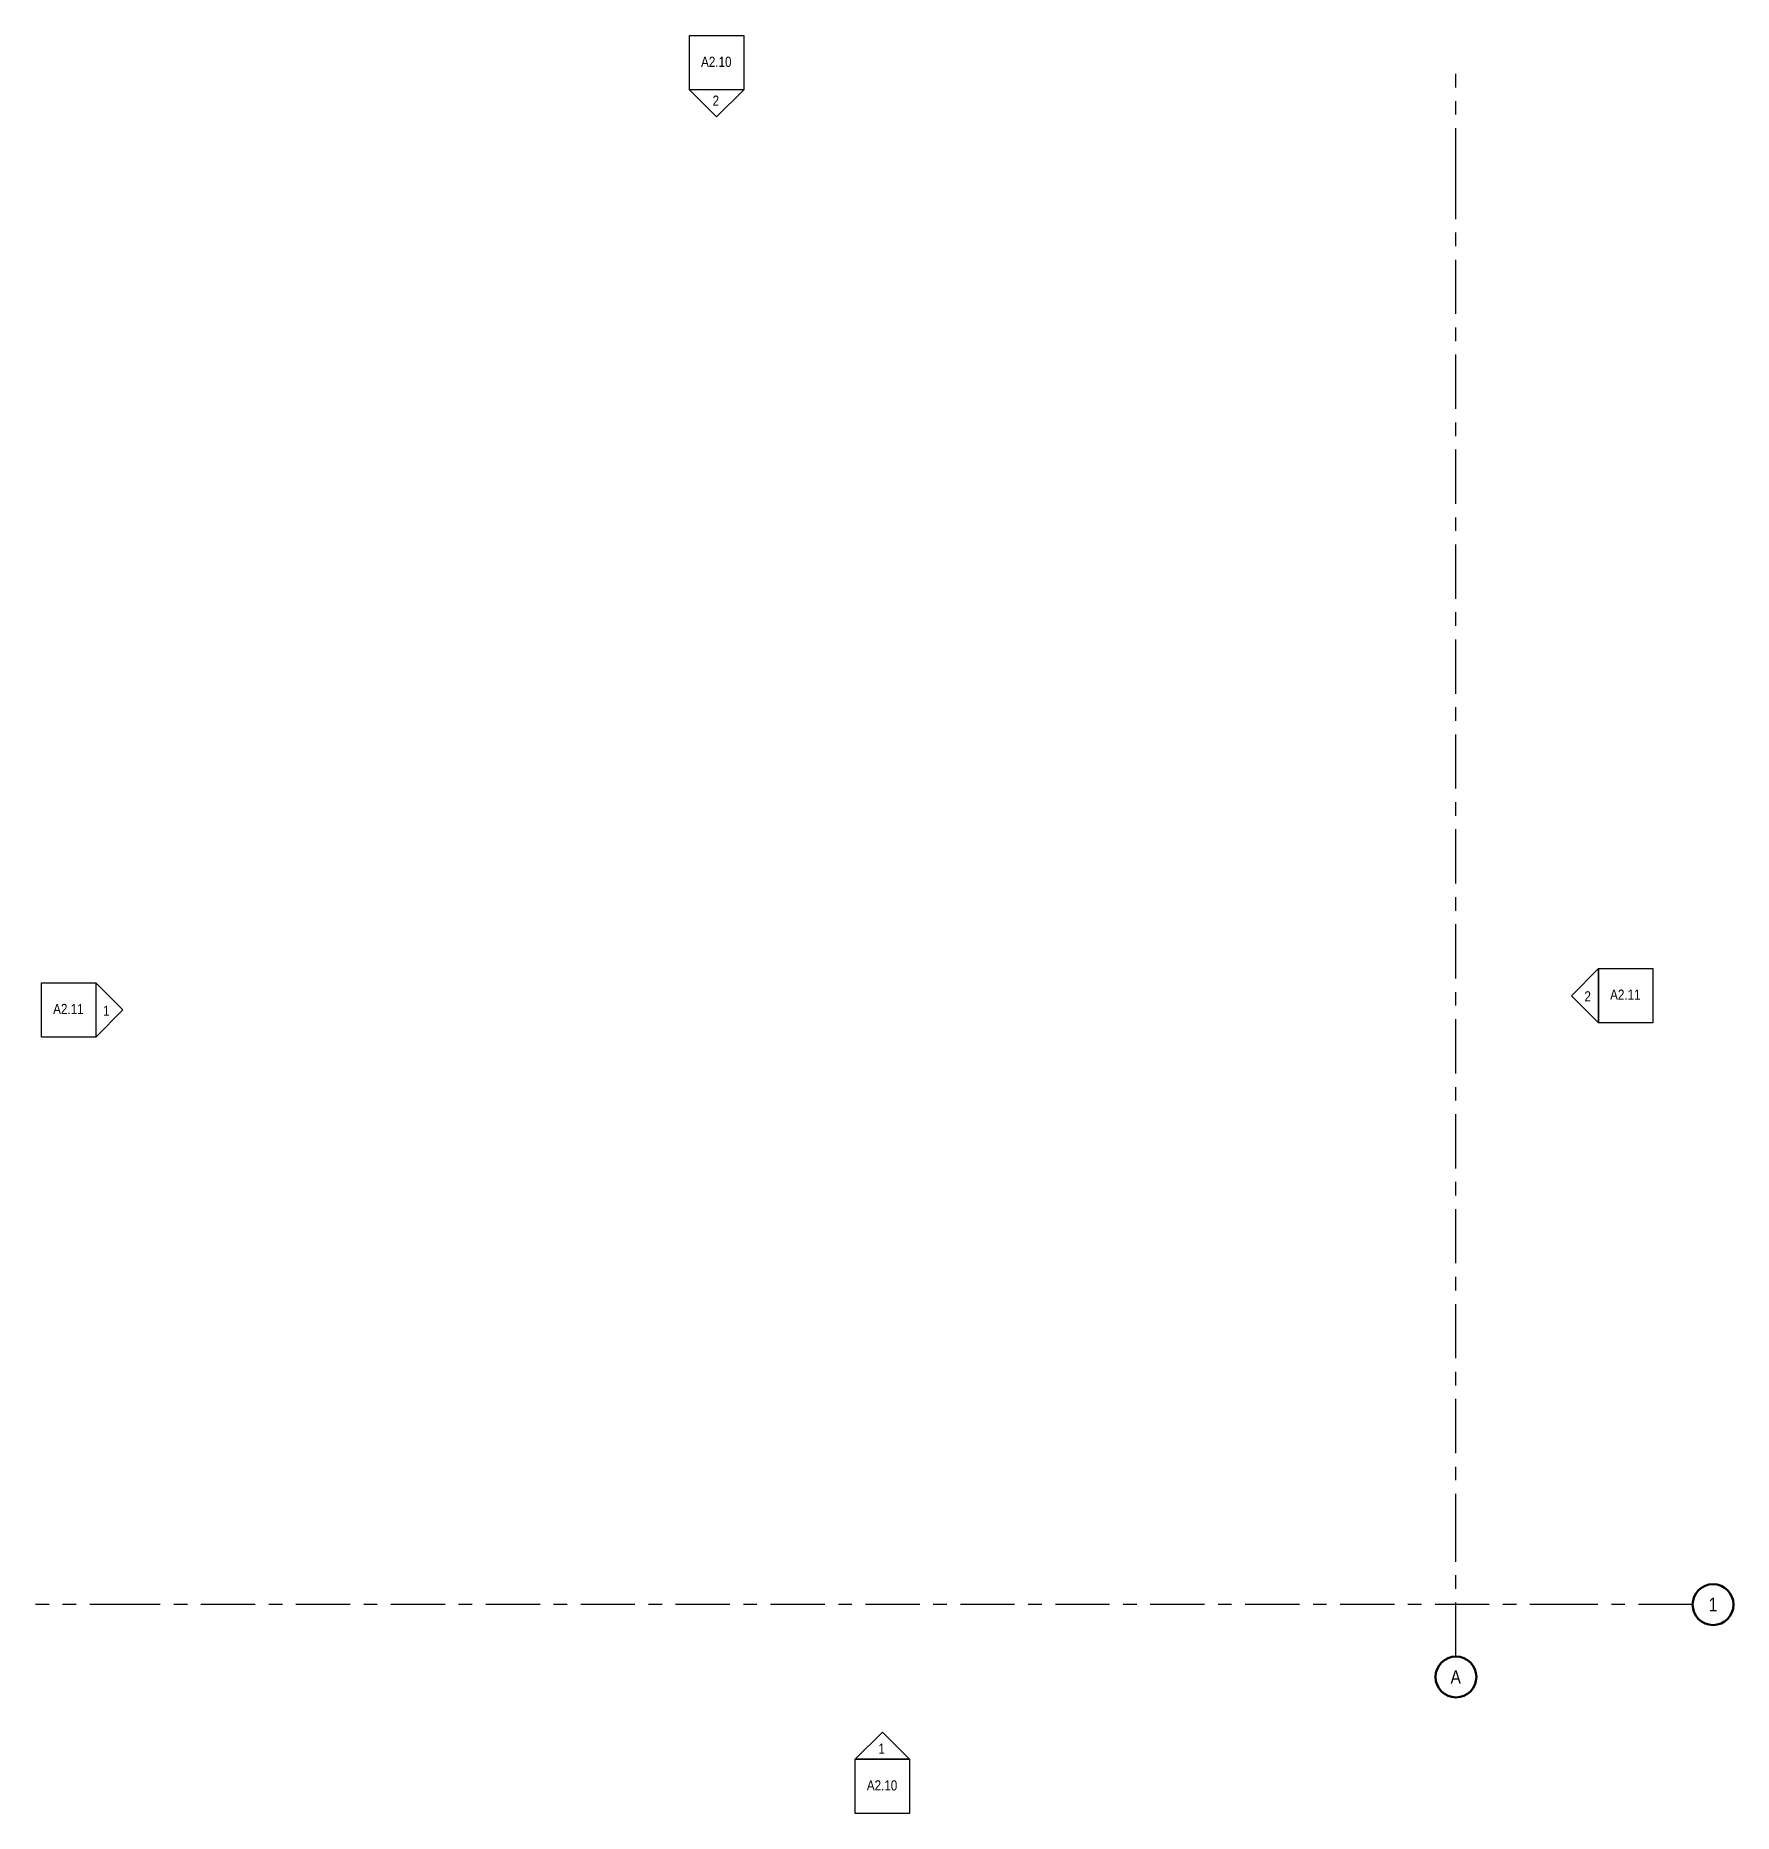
# Model space of a CAD drawing. Header units: inches. Extents: x -83 to 1419, y -1455 to 118.
import ezdxf

# ---------------------------------------------------------------- set-up
doc = ezdxf.new("R2010")
doc.units = ezdxf.units.IN
doc.header["$MEASUREMENT"] = 0
doc.linetypes.add('Grid Line', pattern=[84, 48, -12, 12, -12])
for name, color, linetype, lineweight in [('G-ANNO-SYMB', 111, 'Continuous', 9), ('S-GRID', 1, 'Continuous', 9), ('S-GRID-IDEN', 1, 'Continuous', 50)]:
    doc.layers.add(name, color=color, linetype=linetype, lineweight=lineweight)
doc.styles.add('Arial Narrow', font='ARIALN.TTF', dxfattribs={"height": 9})
doc.styles.add('Arial Narrow_1', font='ARIALN.TTF', dxfattribs={"height": 12})

# ---------------------------------------------------------------- blocks, each defined once
blk = doc.blocks.new('Elevation - Detail Number_CE_-134675-BASEMENT')
at = {"layer": 'G-ANNO-SYMB', "lineweight": 25}
for p, q in [((-0.25, -0.25), (-0.25, 0.25)), ((-0.25, 0.25), (0.25, 0.25)), ((0.25, 0.25), (0.25, -0.25)), ((0.25, -0.25), (-0.25, -0.25))]:
    blk.add_line(p, q, dxfattribs=at)
blk = doc.blocks.new('Elevation - Detail Number_CE_-46063-BASEMENT')
at = {"layer": 'G-ANNO-SYMB', "lineweight": 25}
for p, q in [((0, 0.25), (-0.25, 0)), ((0.25, 0), (0, 0.25)), ((-0.25, 0), (0.25, 0))]:
    blk.add_line(p, q, dxfattribs=at)
blk = doc.blocks.new('Grid - Grid Head-Circle_CE_-46466-BASEMENT')
at = {"layer": 'S-GRID-IDEN'}
blk.add_circle((0, 0), 0.188, dxfattribs=at)

msp = doc.modelspace()

# ---------------------------------------------------------------- linework, layer by layer
at = {"layer": 'S-GRID', "linetype": 'Grid Line', "lineweight": 25}
for p, q in [((1173.9, -11.6), (1173.9, 84.4)), ((1173.9, -1220), (1173.9, -11.6)), ((1173.9, -1316), (1173.9, -1220)), ((13, -1270), (-83, -1270)), ((1287.4, -1270), (13, -1270)), ((1383.4, -1270), (1287.4, -1270))]:
    msp.add_line(p, q, dxfattribs=at)

# ---------------------------------------------------------------- block references
at = {"layer": 'G-ANNO-SYMB', "lineweight": 25, "xscale": 95.99999999999994, "yscale": 95.99999999999994, "zscale": 95.99999999999994, "rotation": 180}
for name, p in [('Elevation - Detail Number_CE_-134675-BASEMENT', (519.7, 94.3)), ('Elevation - Detail Number_CE_-46063-BASEMENT', (519.7, 70.3)), ('Elevation - Detail Number_CE_-134675-BASEMENT', (1324, -731.2)), ('Elevation - Detail Number_CE_-134675-BASEMENT', (-53.7, -743.8)), ('Elevation - Detail Number_CE_-134675-BASEMENT', (666.4, -1430.7))]:
    msp.add_blockref(name, p, dxfattribs=at)
at = {"layer": 'G-ANNO-SYMB', "lineweight": 25, "extrusion": (0, 0, -1), "xscale": 95.99999999999994, "yscale": 95.99999999999994, "zscale": 95.99999999999994, "rotation": 270.0000000000007}
msp.add_blockref('Elevation - Detail Number_CE_-46063-BASEMENT', (-1300, -731.2), dxfattribs=at)
at = {"layer": 'G-ANNO-SYMB', "lineweight": 25, "extrusion": (0, 0, -1), "xscale": 95.99999999999994, "yscale": 95.99999999999994, "zscale": 95.99999999999994}
msp.add_blockref('Elevation - Detail Number_CE_-46063-BASEMENT', (-666.4, -1406.7), dxfattribs=at)
at = {"layer": 'S-GRID-IDEN', "xscale": 95.99999999999994, "yscale": 95.99999999999994, "zscale": 95.99999999999994, "rotation": 89.99999999999962}
msp.add_blockref('Grid - Grid Head-Circle_CE_-46466-BASEMENT', (1401.4, -1270), dxfattribs=at)
at = {"layer": 'S-GRID-IDEN', "xscale": 95.99999999999994, "yscale": 95.99999999999994, "zscale": 95.99999999999994}
msp.add_blockref('Grid - Grid Head-Circle_CE_-46466-BASEMENT', (1173.9, -1334), dxfattribs=at)

# ---------------------------------------------------------------- next in the draw order: texts
at = {"layer": 'G-ANNO-SYMB', "char_height": 9, "attachment_point": 1, "style": 'Arial Narrow', "bg_fill": 3, "box_fill_scale": 1.25, "bg_fill_color": 9, "bg_fill_true_color": 13158600, "bg_fill_transparency": 0}
for s, insert, width in [('A2.10', (505.9, 99.6), 33.027), ('2', (516.1, 65.2), 6.969), ('A2.11', (1310.3, -725.8), 33.027), ('A2.11', (-67.4, -738.5), 33.027), ('2', (1287.6, -727.3), 6.969), ('1', (662.8, -1392.9), 6.969), ('A2.10', (652.6, -1425.4), 33.027)]:
    msp.add_mtext(s, dxfattribs=dict(at, insert=insert, width=width))
at = {"layer": 'S-GRID-IDEN', "lineweight": 9, "char_height": 12, "attachment_point": 1, "style": 'Arial Narrow_1', "bg_fill": 3, "box_fill_scale": 1.25, "bg_fill_color": 9, "bg_fill_true_color": 13158600, "bg_fill_transparency": 0}
for s, insert, width in [('1', (1397.5, -1263.9), 9.393), ('A', (1169.1, -1328), 11.211)]:
    msp.add_mtext(s, dxfattribs=dict(at, insert=insert, width=width))

# ---------------------------------------------------------------- next in the draw order: block references
at = {"layer": 'G-ANNO-SYMB', "lineweight": 25, "xscale": 95.99999999999994, "yscale": 95.99999999999994, "zscale": 95.99999999999994, "rotation": 269.9999999999993}
msp.add_blockref('Elevation - Detail Number_CE_-46063-BASEMENT', (-29.7, -743.8), dxfattribs=at)

# ---------------------------------------------------------------- next in the draw order: texts
at = {"layer": 'G-ANNO-SYMB', "insert": (-23.2, -740), "char_height": 9, "width": 6.969, "attachment_point": 1, "style": 'Arial Narrow', "bg_fill": 3, "box_fill_scale": 1.25, "bg_fill_color": 9, "bg_fill_true_color": 13158600, "bg_fill_transparency": 0}
msp.add_mtext('1', dxfattribs=at)

doc.saveas('drawing.dxf')
